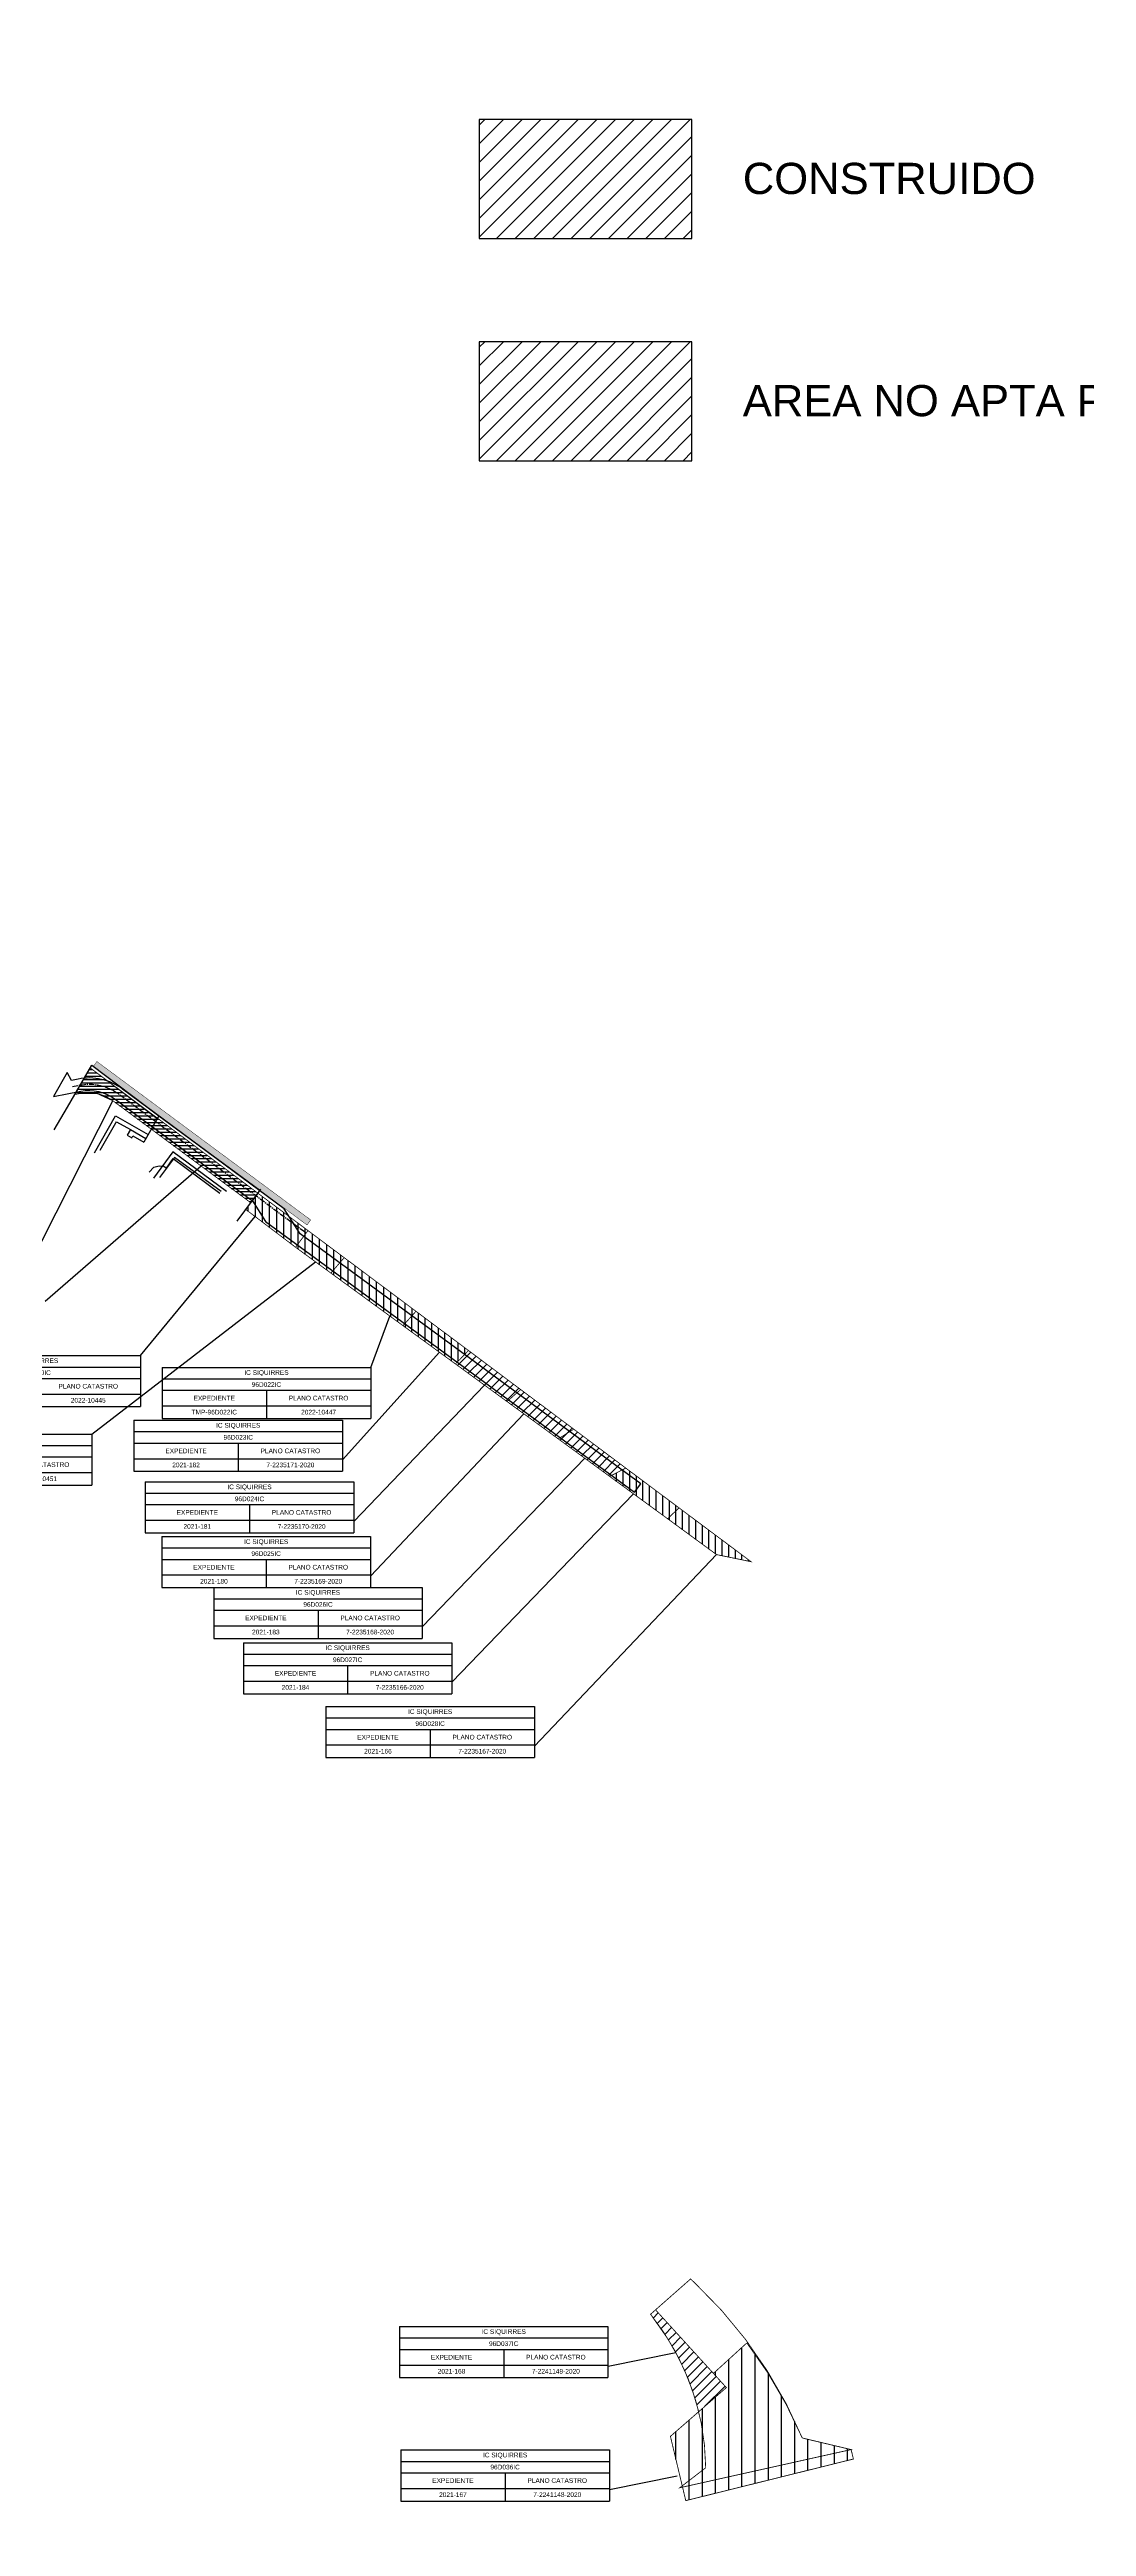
# Model space of a CAD drawing. Header units: inches. Extents: x 510447 to 606954, y 1095553 to 1134812.
# Drawn here: x 553290 to 553539, y 1116157 to 1116753 of the extents above; entities that cross this region are included whole.
import ezdxf

# ---------------------------------------------------------------- set-up
doc = ezdxf.new("R2010")
doc.units = ezdxf.units.IN
doc.header["$MEASUREMENT"] = 0
doc.linetypes.add('CENTER', pattern=[2, 1.25, -0.25, 0.25, -0.25])
for name, color, linetype in [('00 Revisión -Jun-2020', 190, 'Continuous'), ('00 Revisión JUL 2021', 161, 'Continuous'), ('2022-10445', 113, 'Continuous'), ('2022-10447', 170, 'Continuous'), ('2022-10451', 34, 'Continuous'), ('7-2235166-2020', 7, 'Continuous'), ('7-2235167-2020', 7, 'Continuous'), ('7-2235168-2020', 7, 'Continuous'), ('7-2235169-2020', 7, 'Continuous'), ('7-2235170-2020', 7, 'Continuous'), ('7-2235171-2020', 7, 'Continuous'), ('7-2241148-2020', 7, 'Continuous'), ('7-2241149-2020', 7, 'Continuous'), ('7-2309020-2020', 7, 'Continuous'), ('7-2317289-2021', 7, 'Continuous'), ('ALERO', 30, 'Continuous'), ('CONSTRUCCION', 252, 'Continuous'), ('INFORMACION', 130, 'Continuous'), ('LIND', 100, 'Continuous'), ('TEXTOS', 7, 'Continuous')]:
    doc.layers.add(name, color=color, linetype=linetype)
doc.styles.get("Standard").update_dxf_attribs({"font": 'Arial.ttf'})
pattern_1 = [(90, (0, 0), (-3.175, 0), [])]
pattern_2 = [(45, (0, 0), (-1.1225320151, 1.1225320151), [])]
pattern_3 = [(90, (0, 0), (-1.5875, 0), [])]
pattern_4 = [(90, (0, 0), (-1.7145, 0), [])]
pattern_5 = [(0, (0, 0), (2e-16, 0.79375), [])]

# ---------------------------------------------------------------- blocks, each defined once
blk = doc.blocks.new('*T884')
at = {"layer": 'INFORMACION', "color": 0, "linetype": 'ByBlock', "lineweight": -2, "transparency": 16777216}
for p, q in [((0, 0), (50.17, 0)), ((0, 0), (0, -12.28)), ((50.17, 0), (50.17, -12.28)), ((0, -2.75), (50.17, -2.75)), ((0, -5.5), (50.17, -5.5)), ((25.09, -5.5), (25.09, -12.28)), ((0, -9.25), (50.17, -9.25)), ((0, -12.28), (50.17, -12.28))]:
    blk.add_line(p, q, dxfattribs=at)
at = {"layer": 'INFORMACION', "color": 0, "transparency": 16777216, "char_height": 1.125, "attachment_point": 5}
for s, insert, width in [('IC SIQUIRRES', (25.09, -1.37), 50.145), ('96D037IC', (25.09, -4.12), 50.145), ('EXPEDIENTE ', (12.54, -7.37), 25.0575), ('2021-168', (12.54, -10.76), 25.0575), ('PLANO CATASTRO', (37.63, -7.37), 25.0575), ('7-2241149-2020', (37.63, -10.76), 25.0575)]:
    blk.add_mtext(s, dxfattribs=dict(at, insert=insert, width=width))
blk = doc.blocks.new('*T901')
at = {"layer": 'INFORMACION', "color": 0, "linetype": 'ByBlock', "lineweight": -2, "transparency": 16777216}
for p, q in [((0, 0), (50.17, 0)), ((0, 0), (0, -12.28)), ((50.17, 0), (50.17, -12.28)), ((0, -2.75), (50.17, -2.75)), ((0, -5.5), (50.17, -5.5)), ((25.09, -5.5), (25.09, -12.28)), ((0, -9.25), (50.17, -9.25)), ((0, -12.28), (50.17, -12.28))]:
    blk.add_line(p, q, dxfattribs=at)
at = {"layer": 'INFORMACION', "color": 0, "transparency": 16777216, "char_height": 1.125, "attachment_point": 5}
for s, insert, width in [('IC SIQUIRRES', (25.09, -1.37), 50.145), ('96D036IC', (25.09, -4.12), 50.145), ('EXPEDIENTE ', (12.54, -7.37), 25.0575), ('2021-167', (12.54, -10.76), 25.0575), ('PLANO CATASTRO', (37.63, -7.37), 25.0575), ('7-2241148-2020', (37.63, -10.76), 25.0575)]:
    blk.add_mtext(s, dxfattribs=dict(at, insert=insert, width=width))
blk = doc.blocks.new('*T915')
at = {"layer": 'INFORMACION', "color": 0, "linetype": 'ByBlock', "lineweight": -2, "transparency": 16777216}
for p, q in [((0, 0), (50.17, 0)), ((0, 0), (0, -12.28)), ((50.17, 0), (50.17, -12.28)), ((0, -2.75), (50.17, -2.75)), ((0, -5.5), (50.17, -5.5)), ((25.09, -5.5), (25.09, -12.28)), ((0, -9.25), (50.17, -9.25)), ((0, -12.28), (50.17, -12.28))]:
    blk.add_line(p, q, dxfattribs=at)
at = {"layer": 'INFORMACION', "color": 0, "transparency": 16777216, "char_height": 1.125, "attachment_point": 5}
for s, insert, width in [('IC SIQUIRRES', (25.09, -1.38), 50.145), ('96D023IC', (25.09, -4.12), 50.145), ('EXPEDIENTE ', (12.54, -7.38), 25.0575), ('2021-182', (12.54, -10.76), 25.0575), ('PLANO CATASTRO', (37.63, -7.38), 25.0575), ('7-2235171-2020', (37.63, -10.76), 25.0575)]:
    blk.add_mtext(s, dxfattribs=dict(at, insert=insert, width=width))
blk = doc.blocks.new('*T916')
at = {"layer": 'INFORMACION', "color": 0, "linetype": 'ByBlock', "lineweight": -2, "transparency": 16777216}
for p, q in [((0, 0), (50.17, 0)), ((0, 0), (0, -12.28)), ((50.17, 0), (50.17, -12.28)), ((0, -2.75), (50.17, -2.75)), ((0, -5.5), (50.17, -5.5)), ((25.09, -5.5), (25.09, -12.28)), ((0, -9.25), (50.17, -9.25)), ((0, -12.28), (50.17, -12.28))]:
    blk.add_line(p, q, dxfattribs=at)
at = {"layer": 'INFORMACION', "color": 0, "transparency": 16777216, "char_height": 1.125, "attachment_point": 5}
for s, insert, width in [('IC SIQUIRRES', (25.09, -1.38), 50.145), ('96D024IC', (25.09, -4.12), 50.145), ('EXPEDIENTE ', (12.54, -7.38), 25.0575), ('2021-181', (12.54, -10.76), 25.0575), ('PLANO CATASTRO', (37.63, -7.38), 25.0575), ('7-2235170-2020', (37.63, -10.76), 25.0575)]:
    blk.add_mtext(s, dxfattribs=dict(at, insert=insert, width=width))
blk = doc.blocks.new('*T917')
at = {"layer": 'INFORMACION', "color": 0, "linetype": 'ByBlock', "lineweight": -2, "transparency": 16777216}
for p, q in [((0, 0), (50.17, 0)), ((0, 0), (0, -12.28)), ((50.17, 0), (50.17, -12.28)), ((0, -2.75), (50.17, -2.75)), ((0, -5.5), (50.17, -5.5)), ((25.09, -5.5), (25.09, -12.28)), ((0, -9.25), (50.17, -9.25)), ((0, -12.28), (50.17, -12.28))]:
    blk.add_line(p, q, dxfattribs=at)
at = {"layer": 'INFORMACION', "color": 0, "transparency": 16777216, "char_height": 1.125, "attachment_point": 5}
for s, insert, width in [('IC SIQUIRRES', (25.09, -1.38), 50.145), ('96D025IC', (25.09, -4.12), 50.145), ('EXPEDIENTE ', (12.54, -7.38), 25.0575), ('2021-180', (12.54, -10.76), 25.0575), ('PLANO CATASTRO', (37.63, -7.38), 25.0575), ('7-2235169-2020', (37.63, -10.76), 25.0575)]:
    blk.add_mtext(s, dxfattribs=dict(at, insert=insert, width=width))
blk = doc.blocks.new('*T918')
at = {"layer": 'INFORMACION', "color": 0, "linetype": 'ByBlock', "lineweight": -2, "transparency": 16777216}
for p, q in [((0, 0), (50.17, 0)), ((0, 0), (0, -12.28)), ((50.17, 0), (50.17, -12.28)), ((0, -2.75), (50.17, -2.75)), ((0, -5.5), (50.17, -5.5)), ((25.09, -5.5), (25.09, -12.28)), ((0, -9.25), (50.17, -9.25)), ((0, -12.28), (50.17, -12.28))]:
    blk.add_line(p, q, dxfattribs=at)
at = {"layer": 'INFORMACION', "color": 0, "transparency": 16777216, "char_height": 1.125, "attachment_point": 5}
for s, insert, width in [('IC SIQUIRRES', (25.09, -1.37), 50.145), ('96D026IC', (25.09, -4.12), 50.145), ('EXPEDIENTE ', (12.54, -7.37), 25.0575), ('2021-183', (12.54, -10.76), 25.0575), ('PLANO CATASTRO', (37.63, -7.37), 25.0575), ('7-2235168-2020', (37.63, -10.76), 25.0575)]:
    blk.add_mtext(s, dxfattribs=dict(at, insert=insert, width=width))
blk = doc.blocks.new('*T919')
at = {"layer": 'INFORMACION', "color": 0, "linetype": 'ByBlock', "lineweight": -2, "transparency": 16777216}
for p, q in [((0, 0), (50.17, 0)), ((0, 0), (0, -12.28)), ((50.17, 0), (50.17, -12.28)), ((0, -2.75), (50.17, -2.75)), ((0, -5.5), (50.17, -5.5)), ((25.09, -5.5), (25.09, -12.28)), ((0, -9.25), (50.17, -9.25)), ((0, -12.28), (50.17, -12.28))]:
    blk.add_line(p, q, dxfattribs=at)
at = {"layer": 'INFORMACION', "color": 0, "transparency": 16777216, "char_height": 1.125, "attachment_point": 5}
for s, insert, width in [('IC SIQUIRRES', (25.09, -1.37), 50.145), ('96D027IC', (25.09, -4.12), 50.145), ('EXPEDIENTE ', (12.54, -7.37), 25.0575), ('2021-184', (12.54, -10.76), 25.0575), ('PLANO CATASTRO', (37.63, -7.37), 25.0575), ('7-2235166-2020', (37.63, -10.76), 25.0575)]:
    blk.add_mtext(s, dxfattribs=dict(at, insert=insert, width=width))
blk = doc.blocks.new('*T920')
at = {"layer": 'INFORMACION', "color": 0, "linetype": 'ByBlock', "lineweight": -2, "transparency": 16777216}
for p, q in [((0, 0), (50.17, 0)), ((0, 0), (0, -12.28)), ((50.17, 0), (50.17, -12.28)), ((0, -2.75), (50.17, -2.75)), ((0, -5.5), (50.17, -5.5)), ((25.09, -5.5), (25.09, -12.28)), ((0, -9.25), (50.17, -9.25)), ((0, -12.28), (50.17, -12.28))]:
    blk.add_line(p, q, dxfattribs=at)
at = {"layer": 'INFORMACION', "color": 0, "transparency": 16777216, "char_height": 1.125, "attachment_point": 5}
for s, insert, width in [('IC SIQUIRRES', (25.09, -1.38), 50.145), ('96D028IC', (25.09, -4.12), 50.145), ('EXPEDIENTE ', (12.54, -7.38), 25.0575), ('2021-166', (12.54, -10.76), 25.0575), ('PLANO CATASTRO', (37.63, -7.38), 25.0575), ('7-2235167-2020', (37.63, -10.76), 25.0575)]:
    blk.add_mtext(s, dxfattribs=dict(at, insert=insert, width=width))
blk = doc.blocks.new('*T932')
at = {"layer": 'INFORMACION', "color": 0, "linetype": 'ByBlock', "lineweight": -2, "transparency": 16777216}
for p, q in [((0, 0), (50.17, 0)), ((0, 0), (0, -12.28)), ((50.17, 0), (50.17, -12.28)), ((0, -2.75), (50.17, -2.75)), ((0, -5.5), (50.17, -5.5)), ((25.09, -5.5), (25.09, -12.28)), ((0, -9.25), (50.17, -9.25)), ((0, -12.28), (50.17, -12.28))]:
    blk.add_line(p, q, dxfattribs=at)
at = {"layer": 'INFORMACION', "color": 0, "transparency": 16777216, "char_height": 1.125, "attachment_point": 5}
for s, insert, width in [('IC SIQUIRRES', (25.09, -1.38), 50.145), ('96D020IC', (25.09, -4.12), 50.145), ('TMP-96D020IC', (12.54, -10.76), 25.0575), ('EXPEDIENTE ', (12.54, -7.38), 25.0575), ('PLANO CATASTRO', (37.63, -7.38), 25.0575), ('2022-10445', (37.63, -10.76), 25.0575)]:
    blk.add_mtext(s, dxfattribs=dict(at, insert=insert, width=width))
blk = doc.blocks.new('*T933')
at = {"layer": 'INFORMACION', "color": 0, "linetype": 'ByBlock', "lineweight": -2, "transparency": 16777216}
for p, q in [((0, 0), (50.17, 0)), ((0, 0), (0, -12.28)), ((50.17, 0), (50.17, -12.28)), ((0, -2.75), (50.17, -2.75)), ((0, -5.5), (50.17, -5.5)), ((25.09, -5.5), (25.09, -12.28)), ((0, -9.25), (50.17, -9.25)), ((0, -12.28), (50.17, -12.28))]:
    blk.add_line(p, q, dxfattribs=at)
at = {"layer": 'INFORMACION', "color": 0, "transparency": 16777216, "char_height": 1.125, "attachment_point": 5}
for s, insert, width in [('IC SIQUIRRES', (25.09, -1.37), 50.145), ('96D021IC', (25.09, -4.12), 50.145), ('TMP-96D021IC', (12.54, -10.76), 25.0575), ('EXPEDIENTE ', (12.54, -7.37), 25.0575), ('PLANO CATASTRO', (37.63, -7.37), 25.0575), ('2022-10451', (37.63, -10.76), 25.0575)]:
    blk.add_mtext(s, dxfattribs=dict(at, insert=insert, width=width))
blk = doc.blocks.new('*T934')
at = {"layer": 'INFORMACION', "color": 0, "linetype": 'ByBlock', "lineweight": -2, "transparency": 16777216}
for p, q in [((0, 0), (50.17, 0)), ((0, 0), (0, -12.28)), ((50.17, 0), (50.17, -12.28)), ((0, -2.75), (50.17, -2.75)), ((0, -5.5), (50.17, -5.5)), ((25.09, -5.5), (25.09, -12.28)), ((0, -9.25), (50.17, -9.25)), ((0, -12.28), (50.17, -12.28))]:
    blk.add_line(p, q, dxfattribs=at)
at = {"layer": 'INFORMACION', "color": 0, "transparency": 16777216, "char_height": 1.125, "attachment_point": 5}
for s, insert, width in [('IC SIQUIRRES', (25.09, -1.38), 50.145), ('96D022IC', (25.09, -4.12), 50.145), ('TMP-96D022IC', (12.54, -10.76), 25.0575), ('EXPEDIENTE ', (12.54, -7.38), 25.0575), ('PLANO CATASTRO', (37.63, -7.38), 25.0575), ('2022-10447', (37.63, -10.76), 25.0575)]:
    blk.add_mtext(s, dxfattribs=dict(at, insert=insert, width=width))
blk = doc.blocks.new('Kilométrica grande')
at = {"color": 1}
blk.add_arc((554474.59, 1119042.03), 11671.49, 162.569102, 330.160229, dxfattribs=at)

msp = doc.modelspace()

# ---------------------------------------------------------------- hatches: boundary and pattern name
at = {"layer": '00 Revisión JUL 2021'}
h = msp.add_hatch(dxfattribs=at)
h.set_pattern_fill('ANGLE', color=56, scale=0.1, angle=323.4625)
h.set_pattern_definition([(323.4625, (0, 0), (0.4158511245, 0.56122196344), [0.508, -0.1905]), (53.4625, (0, 0), (-0.56122196344, 0.4158511245), [0.508, -0.1905])])
h.paths.add_polyline_path([(553300.43339, 1116508.51603), (553351.85651, 1116470.41762), (553352.75121, 1116471.62157), (553301.32536, 1116509.71981)])
h = msp.add_hatch(dxfattribs=at)
h.set_pattern_fill('ANSI31', color=30, scale=0.25, angle=315)
h.set_pattern_definition(pattern_5)
edge = h.paths.add_edge_path()
edge.add_line((553314.34156, 1116493.50551), (553305.19156, 1116500.27178))
edge.add_arc((553299.24582, 1116492.23137), 10, 53.51767932, 101.06126916)
edge.add_line((553297.32723, 1116502.0456), (553295.85419, 1116501.75764))
edge.add_line((553295.85419, 1116501.75764), (553299.66, 1116508.24))
edge.add_line((553299.66, 1116508.24), (553315.78832, 1116495.93897))
edge.add_line((553315.78832, 1116495.93897), (553314.34156, 1116493.50551))
at = {"layer": '2022-10445'}
h = msp.add_hatch(dxfattribs=at)
h.set_pattern_fill('ANSI31', color=30, scale=0.54, angle=45)
h.set_pattern_definition(pattern_4)
h.paths.add_polyline_path([(553337.16, 1116474.13), (553349.11, 1116465.06), (553352.09, 1116469.07), (553340.13, 1116478)])
at = {"layer": '2022-10447'}
h = msp.add_hatch(dxfattribs=at)
h.set_pattern_fill('ANSI31', color=1, scale=0.54, angle=45)
h.set_pattern_definition(pattern_4)
h.paths.add_polyline_path([(553357.61, 1116458.85), (553374.95, 1116446.21), (553378.07, 1116449.66), (553360.81, 1116462.56)])
at = {"layer": '2022-10451'}
h = msp.add_hatch(dxfattribs=at)
h.set_pattern_fill('ANSI31', color=1, scale=0.54, angle=45)
h.set_pattern_definition(pattern_4)
h.paths.add_polyline_path([(553349.11, 1116465.06), (553357.61, 1116458.85), (553360.81, 1116462.56), (553352.09, 1116469.07)])
at = {"layer": '7-2235166-2020'}
h = msp.add_hatch(dxfattribs=at)
h.set_pattern_fill('ANSI31', color=2, scale=0.5, angle=45)
h.set_pattern_definition(pattern_3)
h.paths.add_polyline_path([(553428.53, 1116411.96), (553441.35, 1116402.38), (553438.6, 1116399.77), (553424.65, 1116409.96)])
at = {"layer": '7-2235167-2020'}
h = msp.add_hatch(dxfattribs=at)
h.set_pattern_fill('ANSI31', color=30, scale=0.5, angle=45)
h.set_pattern_definition(pattern_3)
h.paths.add_polyline_path([(553441.34, 1116402.39), (553458.66, 1116389.45), (553450.37, 1116391.15), (553438.58, 1116399.79)])
at = {"layer": '7-2235168-2020'}
h = msp.add_hatch(dxfattribs=at)
h.set_pattern_fill('ANSI31', color=2, scale=0.5)
h.set_pattern_definition(pattern_2)
h.paths.add_polyline_path([(553416.01, 1116421.32), (553428.53, 1116411.96), (553424.65, 1116409.96), (553412.29, 1116418.98)])
at = {"layer": '7-2235169-2020'}
h = msp.add_hatch(dxfattribs=at)
h.set_pattern_fill('ANSI31', color=256, scale=0.5)
h.set_pattern_definition(pattern_2)
h.paths.add_polyline_path([(553403.24, 1116430.85), (553416.01, 1116421.32), (553412.29, 1116418.98), (553399.98, 1116427.95)])
at = {"layer": '7-2235170-2020'}
h = msp.add_hatch(dxfattribs=at)
h.set_pattern_fill('ANSI31', color=2, scale=0.5)
h.set_pattern_definition(pattern_2)
h.paths.add_polyline_path([(553390.7, 1116440.23), (553403.24, 1116430.85), (553399.98, 1116427.95), (553387.57, 1116437)])
at = {"layer": '7-2235171-2020'}
h = msp.add_hatch(dxfattribs=at)
h.set_pattern_fill('ANSI31', color=2, scale=0.5, angle=45)
h.set_pattern_definition(pattern_3)
h.paths.add_polyline_path([(553378.07, 1116449.66), (553390.7, 1116440.23), (553387.57, 1116437), (553374.95, 1116446.21)])
at = {"layer": '7-2241148-2020'}
h = msp.add_hatch(dxfattribs=at)
h.set_pattern_fill('ANSI31', angle=45)
h.set_pattern_definition(pattern_1)
h.paths.add_polyline_path([(553483.29, 1116173.66), (553482.73, 1116175.93), (553470.99, 1116178.71, 0.06095097), (553457.65, 1116201.58), (553449.62, 1116194.25), (553452.73, 1116190.84), (553439.27, 1116179.11), (553442.96, 1116163.65)])
h = msp.add_hatch(dxfattribs=at)
h.set_pattern_fill('ANSI31', color=2, angle=45)
h.set_pattern_definition(pattern_1)
h.paths.add_polyline_path([(553483.29, 1116173.66), (553482.73, 1116175.93), (553470.99, 1116178.71, 0.06095097), (553457.65, 1116201.58), (553449.62, 1116194.25), (553452.73, 1116190.84), (553439.27, 1116179.11), (553442.96, 1116163.65)])
at = {"layer": '7-2241149-2020'}
h = msp.add_hatch(dxfattribs=at)
h.set_pattern_fill('ANSI31', color=1, scale=0.5)
h.set_pattern_definition(pattern_2)
h.paths.add_polyline_path([(553435.69, 1116209.53), (553434.5, 1116208.48, -0.107829388), (553446.08, 1116185.04), (553452.73, 1116190.84), (553449.62, 1116194.25)])
at = {"layer": '7-2309020-2020'}
h = msp.add_hatch(dxfattribs=at)
h.set_pattern_fill('ANSI31', color=30, scale=0.25, angle=315)
h.set_pattern_definition(pattern_5)
h.paths.add_polyline_path([(553315.89, 1116496.11), (553340.13191, 1116478.00249), (553338.38479, 1116475.72593), (553314.34156, 1116493.50551)])
at = {"layer": 'TEXTOS'}
h = msp.add_hatch(dxfattribs=at)
h.set_pattern_fill('ANSI31', color=30)
h.set_pattern_definition([(45, (548287.067, 1112100.1734), (-2.245064, 2.245064), [])])
h.paths.add_polyline_path([(553393.29301, 1116707.61989), (553444.44945, 1116707.61989), (553444.44945, 1116736.23485), (553393.29301, 1116736.23485)])
h = msp.add_hatch(dxfattribs=at)
h.set_pattern_fill('ANSI31', color=1)
h.set_pattern_definition([(45, (548287.067, 1112046.7424), (-2.245064, 2.245064), [])])
h.paths.add_polyline_path([(553393.29301, 1116654.18892), (553444.44945, 1116654.18892), (553444.44945, 1116682.80389), (553393.29301, 1116682.80389)])

# ---------------------------------------------------------------- linework, layer by layer
at = {"layer": '00 Revisión -Jun-2020', "ltscale": 0.5, "const_width": 0.2}
msp.add_lwpolyline([(553444.11704, 1116216.95558), (553434.49712, 1116208.48042), (553435.47148, 1116207.0628, -0.16411838), (553447.75678, 1116171.55534), (553441.53808, 1116166.75924), (553482.72967, 1116175.92903), (553470.98692, 1116178.71409, 0.105195735), (553445.13964, 1116215.99345)], format="xyb", close=True, dxfattribs=at)
at = {"layer": '00 Revisión JUL 2021', "color": 56, "const_width": 0.1, "flags": 128}
msp.add_lwpolyline([(553300.43339, 1116508.51603), (553351.85651, 1116470.41762), (553352.75121, 1116471.62157), (553301.32536, 1116509.71981)], close=True, dxfattribs=at)
at = {"layer": '00 Revisión JUL 2021', "color": 3, "linetype": 'Continuous', "flags": 128}
msp.add_lwpolyline([(553432.13855, 1116408.205), (553350.24082, 1116468.25817), (553346.38293, 1116474.28185), (553307.47067, 1116503.11486, 0.21072754), (553296.84337, 1116505.51726), (553295.18269, 1116505.19262), (553294.14789, 1116507.12178), (553290.90069, 1116501.29874), (553297.41894, 1116502.57299, -0.21072754), (553305.68462, 1116500.70446), (553338.75099, 1116476.20311), (553341.91462, 1116471.26344), (553430.66022, 1116406.18893)], format="xyb", close=True, dxfattribs=at)
at = {"layer": '00 Revisión JUL 2021', "color": 1, "linetype": 'CENTER', "flags": 128}
msp.add_lwpolyline([(553295.47048, 1116503.72048), (553297.13115, 1116504.04513, -0.21072754), (553306.57765, 1116501.90966), (553351.66995, 1116468.49739)], format="xyb", dxfattribs=at)
at = {"layer": '00 Revisión JUL 2021', "color": 30, "const_width": 0.2, "flags": 128}
msp.add_lwpolyline([(553314.34156, 1116493.50551), (553305.19156, 1116500.27178, 0.210476), (553297.32723, 1116502.0456), (553295.85419, 1116501.75764), (553299.66, 1116508.24), (553315.78832, 1116495.93897)], format="xyb", close=True, dxfattribs=at)
at = {"layer": '2022-10445', "color": 30, "const_width": 0.2, "flags": 128}
msp.add_lwpolyline([(553337.16, 1116474.13), (553349.11, 1116465.06), (553352.09, 1116469.07), (553340.13, 1116478)], close=True, dxfattribs=at)
at = {"layer": '2022-10447', "color": 1, "const_width": 0.2, "flags": 128}
msp.add_lwpolyline([(553357.61, 1116458.85), (553374.95, 1116446.21), (553378.07, 1116449.66), (553360.81, 1116462.56)], close=True, dxfattribs=at)
at = {"layer": '2022-10451', "color": 1, "const_width": 0.2, "flags": 128}
msp.add_lwpolyline([(553349.11, 1116465.06), (553357.61, 1116458.85), (553360.81, 1116462.56), (553352.09, 1116469.07)], close=True, dxfattribs=at)
at = {"layer": '7-2235166-2020', "color": 2, "const_width": 0.2}
msp.add_lwpolyline([(553428.53, 1116411.96), (553441.35, 1116402.38), (553438.6, 1116399.77), (553424.65, 1116409.96)], close=True, dxfattribs=at)
at = {"layer": '7-2235167-2020', "color": 30, "const_width": 0.2}
msp.add_lwpolyline([(553441.34, 1116402.39), (553458.66, 1116389.45), (553450.37, 1116391.15), (553438.58, 1116399.79)], close=True, dxfattribs=at)
at = {"layer": '7-2235168-2020', "color": 2, "const_width": 0.2}
msp.add_lwpolyline([(553416.01, 1116421.32), (553428.53, 1116411.96), (553424.65, 1116409.96), (553412.29, 1116418.98)], close=True, dxfattribs=at)
at = {"layer": '7-2235169-2020', "const_width": 0.2}
msp.add_lwpolyline([(553403.24, 1116430.85), (553416.01, 1116421.32), (553412.29, 1116418.98), (553399.98, 1116427.95)], close=True, dxfattribs=at)
at = {"layer": '7-2235170-2020', "color": 2, "const_width": 0.2}
msp.add_lwpolyline([(553390.7, 1116440.23), (553403.24, 1116430.85), (553399.98, 1116427.95), (553387.57, 1116437)], close=True, dxfattribs=at)
at = {"layer": '7-2235171-2020', "color": 2, "const_width": 0.2}
msp.add_lwpolyline([(553378.07, 1116449.66), (553390.7, 1116440.23), (553387.57, 1116437), (553374.95, 1116446.21)], close=True, dxfattribs=at)
at = {"layer": '7-2241148-2020', "color": 7, "const_width": 0.2}
msp.add_lwpolyline([(553457.65, 1116201.58, -0.06095097), (553470.99, 1116178.71), (553482.73, 1116175.93), (553483.29, 1116173.66), (553442.96, 1116163.65), (553439.27, 1116179.11), (553452.73, 1116190.84), (553449.62, 1116194.25)], format="xyb", close=True, dxfattribs=at)
at = {"layer": '7-2241148-2020', "color": 2, "const_width": 0.2}
msp.add_lwpolyline([(553457.65, 1116201.58, -0.06095097), (553470.99, 1116178.71), (553482.73, 1116175.93), (553483.29, 1116173.66), (553442.96, 1116163.65), (553439.27, 1116179.11), (553452.73, 1116190.84), (553449.62, 1116194.25)], format="xyb", close=True, dxfattribs=at)
at = {"layer": '7-2241149-2020', "color": 1, "const_width": 0.2}
msp.add_lwpolyline([(553434.5, 1116208.48), (553435.69, 1116209.53), (553449.62, 1116194.25), (553452.73, 1116190.84), (553446.08, 1116185.04, 0.107829388), (553434.5, 1116208.48)], format="xyb", dxfattribs=at)
at = {"layer": '7-2309020-2020', "color": 30, "const_width": 0.2, "flags": 128}
msp.add_lwpolyline([(553315.89, 1116496.11), (553340.13191, 1116478.00249), (553338.38479, 1116475.72593), (553314.34156, 1116493.50551)], close=True, dxfattribs=at)
at = {"layer": '7-2317289-2021', "const_width": 0.2}
msp.add_lwpolyline([(553295.85, 1116501.76), (553299.66, 1116508.24), (553315.89, 1116496.11), (553314.34, 1116493.51), (553305.19, 1116500.27), (553301.45, 1116501.99), (553297.33, 1116502.05)], close=True, dxfattribs=at)
at = {"layer": 'ALERO'}
for points in [[(553300.74355, 1116487.76735), (553305.83127, 1116496.70131), (553313.65705, 1116492.21273)], [(553332.4617, 1116478.47769), (553319.59622, 1116487.97372), (553314.93934, 1116481.67519)]]:
    msp.add_lwpolyline(points, dxfattribs=at)
at = {"layer": 'CONSTRUCCION'}
for points in [[(553302.08323, 1116488.39926), (553305.84255, 1116494.99127)], [(553305.84255, 1116494.99127), (553306.03562, 1116495.24159), (553309.36551, 1116493.33931)], [(553309.36551, 1116493.33931), (553308.62333, 1116492.03789)], [(553308.62333, 1116492.03789), (553309.73049, 1116491.40649)], [(553309.36551, 1116493.33931), (553313.06964, 1116491.19706)], [(553309.73049, 1116491.40649), (553309.98394, 1116491.83944), (553312.58976, 1116490.36732)], [(553313.93302, 1116483.1261), (553315.05564, 1116484.28156), (553316.33269, 1116484.64523), (553317.41235, 1116484.53118), (553318.05532, 1116484.10624), (553319.67294, 1116486.38209), (553330.93053, 1116478.06458)], [(553331.17716, 1116478.48268), (553319.99628, 1116486.65314), (553316.38689, 1116481.86733)]]:
    msp.add_lwpolyline(points, dxfattribs=at)
at = {"layer": 'INFORMACION', "color": 5}
msp.add_lwpolyline([(553288.06997, 1116466.55764), (553305.19156, 1116500.27178)], dxfattribs=at)
at = {"layer": 'INFORMACION'}
for points in [[(553288.86584, 1116452.11888), (553326.36317, 1116484.61572)], [(553311.78722, 1116439.01368), (553339.4077, 1116472.42393)], [(553300.08575, 1116420.14557), (553353.93596, 1116461.53158)], [(553367.18975, 1116436.16377), (553371.8157, 1116448.49154)], [(553360.40355, 1116413.93998), (553383.69767, 1116439.82579)], [(553363.1098, 1116399.13926), (553394.53089, 1116431.92491)], [(553367.11362, 1116385.96593), (553404.0098, 1116425.01359)], [(553379.59185, 1116373.74976), (553418.6533, 1116414.33623)], [(553386.72297, 1116360.4403), (553430.36455, 1116405.78571)], [(553406.55983, 1116345.09201), (553450.36657, 1116391.15047)], [(553424.25911, 1116195.98689), (553440.58543, 1116199.26222)], [(553424.59307, 1116166.31236), (553440.9194, 1116169.58769)]]:
    msp.add_lwpolyline(points, dxfattribs=at)
at = {"layer": 'LIND'}
for points in [[(553291.06046, 1116493.27626), (553294.23053, 1116498.72677), (553300.06936, 1116508.88129), (553316.25275, 1116496.70091), (553312.58976, 1116490.36732)], [(553316.25275, 1116496.70091), (553340.53761, 1116478.8212)], [(553340.66289, 1116479.01361), (553340.53761, 1116478.8212), (553334.95068, 1116471.34192)]]:
    msp.add_lwpolyline(points, dxfattribs=at)
at = {"layer": 'TEXTOS', "color": 30}
msp.add_lwpolyline([(553393.29301, 1116707.61989), (553444.44945, 1116707.61989), (553444.44945, 1116736.23485), (553393.29301, 1116736.23485)], close=True, dxfattribs=at)
at = {"layer": 'TEXTOS', "color": 1}
msp.add_lwpolyline([(553393.29301, 1116654.18892), (553444.44945, 1116654.18892), (553444.44945, 1116682.80389), (553393.29301, 1116682.80389)], close=True, dxfattribs=at)

# ---------------------------------------------------------------- block references
for name, p in [('Kilométrica grande', (0, 0)), ('*T932', (553261.61224, 1116439.01368)), ('*T934', (553317.01478, 1116436.16377)), ('*T933', (553249.91077, 1116420.14557)), ('*T915', (553310.22857, 1116423.46998)), ('*T916', (553312.93482, 1116408.66926)), ('*T917', (553316.93864, 1116395.49593)), ('*T918', (553329.41687, 1116383.27976)), ('*T919', (553336.548, 1116369.9703)), ('*T920', (553356.38486, 1116354.62201)), ('*T884', (553374.08413, 1116205.51689)), ('*T901', (553374.41809, 1116175.84236))]:
    msp.add_blockref(name, p)

# ---------------------------------------------------------------- texts
at = {"layer": 'TEXTOS', "color": 5}
for s, p in [('CONSTRUIDO', (553456.68117, 1116718.34056)), ('AREA NO APTA PARA EPV Y NO ACEPTA EPV', (553456.68117, 1116664.90959))]:
    msp.add_text(s, height=7.5, dxfattribs=at).set_placement(p)

doc.saveas('drawing.dxf')
